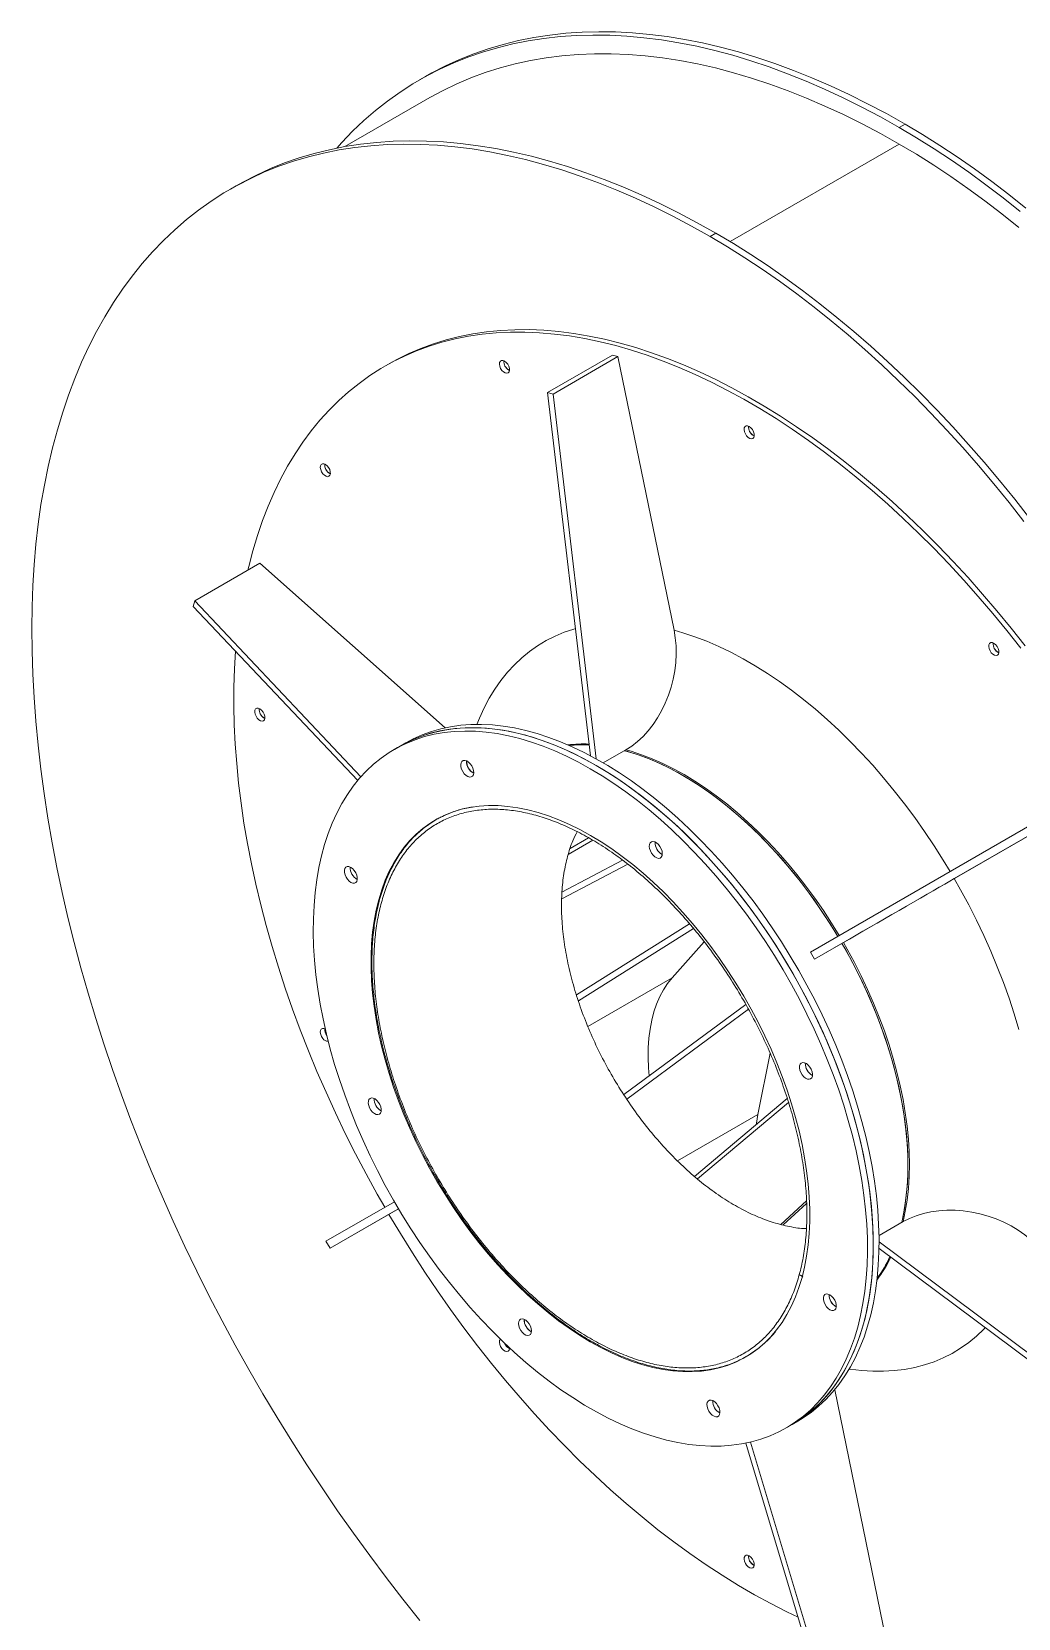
# Model space of a CAD drawing. Header units: millimetres. Extents: x 34 to 332, y 38 to 228.
# Drawn here: x 280.85 to 305.01, y 57.97 to 96.86 of the extents above; entities that cross this region are included whole.
import ezdxf

# ---------------------------------------------------------------- set-up
doc = ezdxf.new("R2010")
doc.units = ezdxf.units.MM

msp = doc.modelspace()

# ---------------------------------------------------------------- linework, layer by layer
at = {"color": 7, "linetype": 'Continuous', "lineweight": 15}
for p, q in [((290.489, 95.757), (290.347, 95.675)), ((290.597, 95.242), (288.518, 94.042)), ((302.238, 94.594), (302.096, 94.512)), ((285.857, 93.083), (285.716, 93.002)), ((297.606, 91.92), (297.465, 91.838)), ((289.601, 88.721), (289.495, 88.66)), ((295.071, 88.934), (293.48, 88.015)), ((295.207, 88.897), (293.616, 87.979)), ((295.207, 88.897), (295.071, 88.934)), ((296.58, 82.189), (295.207, 88.897)), ((292.533, 88.565), (292.549, 88.557)), ((293.48, 88.015), (293.616, 87.979)), ((293.48, 88.015), (294.53, 79.114)), ((294.672, 79.038), (293.616, 87.979)), ((298.525, 86.96), (298.542, 86.951)), ((288.146, 86.031), (288.162, 86.023)), ((286.432, 83.83), (284.841, 82.911)), ((290.976, 79.8), (286.432, 83.83)), ((284.805, 82.775), (284.841, 82.911)), ((288.91, 78.596), (284.841, 82.911)), ((284.805, 82.775), (288.831, 78.504)), ((304.518, 81.646), (304.535, 81.637)), ((286.54, 80.038), (286.556, 80.03)), ((289.872, 79.351), (289.731, 79.27)), ((290.013, 79.433), (289.872, 79.351)), ((295.401, 79.258), (294.846, 78.938)), ((303.444, 76.103), (307.194, 78.268)), ((290.857, 77.603), (290.875, 77.615)), ((305.503, 77.523), (299.921, 74.299)), ((294.485, 77.101), (294.038, 76.843)), ((300.021, 74.126), (305.603, 77.35)), ((295.451, 76.453), (293.83, 75.604)), ((295.32, 76.551), (293.833, 75.772)), ((296.957, 74.996), (294.187, 73.253)), ((297.055, 74.883), (294.236, 73.109)), ((296.536, 73.674), (297.318, 74.551)), ((299.921, 74.299), (300.021, 74.126)), ((300.728, 74.534), (300.021, 74.126)), ((298.337, 73.017), (295.35, 70.808)), ((298.402, 72.904), (295.42, 70.698)), ((298.635, 70.325), (298.934, 71.823)), ((299.353, 70.711), (297.083, 68.804)), ((299.384, 70.612), (297.157, 68.742)), ((289.73, 68.184), (288.053, 67.215)), ((299.827, 68.206), (299.193, 67.629)), ((299.828, 68.142), (299.249, 67.615)), ((288.153, 67.042), (289.831, 68.011)), ((289.744, 67.96), (288.153, 67.042)), ((289.744, 67.96), (289.832, 68.011)), ((302.192, 67.695), (301.6, 67.353)), ((288.153, 67.042), (288.053, 67.215)), ((301.6, 67.037), (308.815, 61.654)), ((308.852, 61.79), (301.601, 67.2)), ((299.646, 66.388), (299.732, 66.342)), ((292.533, 64.593), (292.549, 64.584)), ((298.357, 64.393), (298.4, 64.416)), ((298.4, 64.416), (298.381, 64.406)), ((301.768, 57.468), (300.518, 63.577)), ((299.33, 62.642), (299.471, 62.723)), ((299.471, 62.723), (299.613, 62.805)), ((298.337, 62.268), (300.04, 56.586)), ((300.177, 56.55), (298.455, 62.294)), ((298.525, 59.279), (298.542, 59.27))]:
    msp.add_line(p, q, dxfattribs=at)
at = {"color": 8, "linetype": 'Continuous', "lineweight": 15}
for p, q in [((297.956, 91.713), (302.096, 94.104)), ((293.988, 76.695), (294.589, 77.042)), ((294.471, 72.481), (296.536, 73.674)), ((296.664, 69.187), (298.635, 70.325))]:
    msp.add_line(p, q, dxfattribs=at)
at = {"color": 7, "linetype": 'Continuous', "lineweight": 15, "flags": 128}
for points in [[(302.238, 94.594), (301.78, 94.851), (301.322, 95.093), (300.865, 95.32), (300.41, 95.532), (299.955, 95.729), (299.503, 95.911), (299.052, 96.077), (298.604, 96.227), (298.158, 96.361), (297.716, 96.48), (297.277, 96.582), (296.842, 96.669), (296.411, 96.739), (295.985, 96.793), (295.563, 96.831), (295.146, 96.852), (294.735, 96.858), (294.329, 96.847), (293.929, 96.819), (293.536, 96.776), (293.149, 96.716), (292.769, 96.64), (292.397, 96.548), (292.031, 96.44), (291.674, 96.315), (291.324, 96.175), (290.983, 96.02), (290.651, 95.848), (290.489, 95.757)], [(302.096, 94.512), (301.638, 94.769), (301.181, 95.011), (300.724, 95.239), (300.268, 95.451), (299.814, 95.648), (299.361, 95.829), (298.911, 95.995), (298.462, 96.145), (298.017, 96.28), (297.575, 96.398), (297.136, 96.501), (296.701, 96.587), (296.27, 96.657), (295.843, 96.711), (295.421, 96.749), (295.005, 96.771), (294.593, 96.776), (294.187, 96.765), (293.788, 96.738), (293.394, 96.694), (293.008, 96.634), (292.628, 96.558), (292.255, 96.466), (291.89, 96.358), (291.532, 96.234), (291.183, 96.094), (290.842, 95.938), (290.509, 95.766), (290.185, 95.579), (289.871, 95.377), (289.565, 95.159), (289.269, 94.927), (288.983, 94.679), (288.707, 94.417), (288.441, 94.14), (288.319, 94.004)], [(290.597, 95.242), (290.923, 95.42), (291.259, 95.583), (291.604, 95.73), (291.956, 95.86), (292.317, 95.975), (292.685, 96.073), (293.061, 96.155), (293.444, 96.22), (293.833, 96.269), (294.229, 96.302), (294.632, 96.318), (295.04, 96.317), (295.454, 96.3), (295.873, 96.267), (296.296, 96.217), (296.725, 96.151), (297.157, 96.068), (297.594, 95.969), (298.034, 95.854), (298.477, 95.722), (298.923, 95.574), (299.372, 95.411), (299.823, 95.232), (300.275, 95.037), (300.729, 94.826), (301.184, 94.601), (301.64, 94.36), (302.096, 94.104)], [(305.059, 92.448), (304.641, 92.783), (304.22, 93.105), (303.797, 93.414), (303.373, 93.71), (302.948, 93.991), (302.522, 94.259), (302.096, 94.512)], [(305.2, 92.53), (304.782, 92.865), (304.361, 93.187), (303.939, 93.496), (303.515, 93.791), (303.09, 94.073), (302.664, 94.34), (302.238, 94.594)], [(297.465, 91.838), (297.007, 92.095), (296.549, 92.338), (296.092, 92.565), (295.637, 92.777), (295.182, 92.974), (294.73, 93.155), (294.279, 93.321), (293.831, 93.472), (293.385, 93.606), (292.943, 93.724), (292.504, 93.827), (292.069, 93.913), (291.638, 93.984), (291.212, 94.038), (290.79, 94.075), (290.373, 94.097), (289.962, 94.102), (289.556, 94.091), (289.156, 94.064), (288.763, 94.02), (288.376, 93.96), (287.996, 93.884), (287.624, 93.792), (287.258, 93.684), (286.901, 93.56), (286.551, 93.42), (286.21, 93.264), (285.878, 93.093), (285.554, 92.906), (285.239, 92.703), (284.934, 92.486), (284.638, 92.253), (284.352, 92.006), (284.075, 91.743), (283.809, 91.467), (283.554, 91.176), (283.308, 90.87), (283.074, 90.551), (282.85, 90.219), (282.638, 89.873), (282.437, 89.514), (282.247, 89.142), (282.069, 88.758), (281.903, 88.362), (281.748, 87.953), (281.605, 87.533), (281.475, 87.102), (281.356, 86.659), (281.25, 86.206), (281.156, 85.743), (281.074, 85.27), (281.005, 84.787), (280.949, 84.295), (280.904, 83.794), (280.873, 83.285), (280.854, 82.767), (280.848, 82.242)], [(297.606, 91.92), (297.148, 92.177), (296.691, 92.419), (296.234, 92.647), (295.778, 92.859), (295.324, 93.056), (294.871, 93.237), (294.42, 93.403), (293.972, 93.553), (293.527, 93.688), (293.085, 93.806), (292.646, 93.909), (292.211, 93.995), (291.78, 94.065), (291.353, 94.119), (290.931, 94.157), (290.514, 94.179), (290.103, 94.184), (289.697, 94.173), (289.298, 94.145), (288.904, 94.102), (288.517, 94.042), (288.138, 93.966), (287.765, 93.874), (287.4, 93.766), (287.042, 93.642), (286.693, 93.502), (286.352, 93.346), (286.019, 93.174), (285.857, 93.083)], [(302.096, 94.104), (302.518, 93.853), (302.939, 93.588), (303.359, 93.31), (303.778, 93.017), (304.195, 92.711), (304.611, 92.392), (305.025, 92.059)], [(305.149, 84.857), (304.784, 85.322), (304.413, 85.779), (304.036, 86.226), (303.653, 86.664), (303.265, 87.091), (302.872, 87.508), (302.474, 87.915), (302.072, 88.31), (301.666, 88.694), (301.256, 89.067), (300.843, 89.427), (300.427, 89.775), (300.009, 90.11), (299.588, 90.432), (299.166, 90.741), (298.742, 91.036), (298.317, 91.317), (297.891, 91.585), (297.465, 91.838)], [(305.29, 84.939), (304.925, 85.404), (304.554, 85.86), (304.177, 86.308), (303.795, 86.745), (303.407, 87.173), (303.013, 87.59), (302.616, 87.997), (302.214, 88.392), (301.807, 88.776), (301.398, 89.148), (300.985, 89.508), (300.569, 89.856), (300.15, 90.191), (299.73, 90.513), (299.307, 90.822), (298.883, 91.118), (298.458, 91.399), (298.032, 91.667), (297.606, 91.92)], [(286.14, 83.661), (286.162, 83.754), (286.262, 84.138), (286.375, 84.512), (286.5, 84.875), (286.636, 85.227), (286.784, 85.566), (286.943, 85.893), (287.114, 86.208), (287.296, 86.51), (287.488, 86.799), (287.692, 87.074), (287.906, 87.336), (288.131, 87.583), (288.366, 87.817), (288.61, 88.036), (288.865, 88.24), (289.128, 88.43), (289.401, 88.605), (289.683, 88.764), (289.974, 88.908), (290.272, 89.036), (290.579, 89.149), (290.894, 89.246), (291.216, 89.328), (291.545, 89.393), (291.881, 89.443), (292.223, 89.476), (292.572, 89.493), (292.926, 89.494), (293.286, 89.48), (293.65, 89.449), (294.02, 89.402), (294.393, 89.339), (294.771, 89.26), (295.153, 89.165), (295.537, 89.055), (295.925, 88.929), (296.314, 88.787), (296.706, 88.63), (297.1, 88.458), (297.495, 88.271), (297.891, 88.068), (298.287, 87.852), (298.684, 87.62), (299.08, 87.375), (299.475, 87.115), (299.87, 86.842), (300.263, 86.555), (300.654, 86.255), (301.044, 85.943), (301.43, 85.617), (301.814, 85.28), (302.194, 84.93), (302.57, 84.569), (302.943, 84.197), (303.31, 83.814), (303.674, 83.42), (304.031, 83.016), (304.384, 82.603), (304.73, 82.18)], [(289.601, 88.721), (289.789, 88.825), (290.08, 88.969), (290.378, 89.098), (290.685, 89.211), (291, 89.308), (291.322, 89.389), (291.651, 89.454), (291.987, 89.504), (292.329, 89.537), (292.678, 89.554), (293.032, 89.556), (293.392, 89.541), (293.756, 89.51), (294.126, 89.463), (294.5, 89.4), (294.877, 89.321), (295.259, 89.227), (295.643, 89.116), (296.031, 88.99), (296.42, 88.848), (296.812, 88.691), (297.206, 88.519), (297.601, 88.332), (297.997, 88.13), (298.393, 87.913), (298.79, 87.681), (299.186, 87.436), (299.582, 87.176), (299.976, 86.903), (300.369, 86.617), (300.761, 86.317), (301.15, 86.004), (301.536, 85.679), (301.92, 85.341), (302.3, 84.991), (302.676, 84.63), (303.049, 84.258), (303.417, 83.875), (303.78, 83.481), (304.137, 83.077), (304.49, 82.664), (304.836, 82.241)], [(292.365, 88.558), (292.403, 88.52), (292.444, 88.495), (292.482, 88.487), (292.515, 88.496), (292.538, 88.521), (292.55, 88.56), (292.547, 88.608), (292.532, 88.66), (292.505, 88.711), (292.47, 88.755), (292.43, 88.787), (292.39, 88.804), (292.353, 88.804), (292.325, 88.787), (292.308, 88.754), (292.303, 88.71), (292.312, 88.659), (292.333, 88.606), (292.365, 88.558)], [(298.357, 86.953), (298.396, 86.915), (298.436, 86.89), (298.475, 86.881), (298.508, 86.89), (298.531, 86.916), (298.542, 86.954), (298.54, 87.003), (298.525, 87.055), (298.498, 87.106), (298.463, 87.15), (298.423, 87.182), (298.382, 87.199), (298.346, 87.199), (298.318, 87.181), (298.3, 87.149), (298.296, 87.105), (298.305, 87.054), (298.326, 87.001), (298.357, 86.953)], [(287.978, 86.025), (288.016, 85.987), (288.057, 85.962), (288.095, 85.953), (288.128, 85.962), (288.152, 85.987), (288.163, 86.026), (288.16, 86.075), (288.145, 86.127), (288.118, 86.178), (288.083, 86.222), (288.043, 86.254), (288.003, 86.271), (287.966, 86.271), (287.938, 86.253), (287.921, 86.221), (287.916, 86.177), (287.925, 86.125), (287.946, 86.073), (287.978, 86.025)], [(280.848, 82.242), (280.854, 81.682), (280.873, 81.114), (280.904, 80.54), (280.947, 79.96), (281.003, 79.374), (281.071, 78.784), (281.151, 78.188), (281.244, 77.587), (281.349, 76.983), (281.466, 76.375), (281.594, 75.764), (281.735, 75.149), (281.888, 74.533), (282.052, 73.914), (282.228, 73.294), (282.416, 72.672), (282.615, 72.049), (282.825, 71.427), (283.046, 70.804), (283.278, 70.181), (283.521, 69.56), (283.775, 68.939), (284.039, 68.32), (284.314, 67.704), (284.598, 67.089), (284.893, 66.478), (285.197, 65.87), (285.511, 65.266), (285.834, 64.665), (286.167, 64.069), (286.508, 63.479), (286.858, 62.893), (287.216, 62.313), (287.582, 61.739), (287.957, 61.171), (288.339, 60.61), (288.729, 60.057), (289.125, 59.511), (289.529, 58.973), (289.94, 58.443), (290.357, 57.921)], [(296.58, 82.189), (296.611, 82), (296.629, 81.804), (296.632, 81.603), (296.621, 81.4), (296.597, 81.196), (296.559, 80.992), (296.507, 80.791), (296.442, 80.594), (296.365, 80.402), (296.276, 80.218), (296.177, 80.043), (296.067, 79.879), (295.948, 79.726), (295.82, 79.587), (295.686, 79.461), (295.546, 79.352), (295.401, 79.258)], [(304.73, 82.18), (305.07, 81.749)], [(304.836, 82.241), (305.177, 81.81)], [(289.494, 68.047), (289.309, 68.372), (289.039, 68.863), (288.779, 69.358), (288.528, 69.858), (288.286, 70.36), (288.055, 70.866), (287.834, 71.373), (287.623, 71.883), (287.423, 72.394), (287.234, 72.905), (287.056, 73.417), (286.889, 73.929), (286.733, 74.44), (286.589, 74.95), (286.457, 75.458), (286.336, 75.964), (286.228, 76.467), (286.131, 76.966), (286.046, 77.463), (285.974, 77.955), (285.914, 78.442), (285.867, 78.924), (285.831, 79.4), (285.809, 79.871), (285.798, 80.334), (285.8, 80.791), (285.815, 81.24), (285.841, 81.675)], [(304.35, 81.639), (304.388, 81.601), (304.429, 81.576), (304.468, 81.568), (304.501, 81.577), (304.524, 81.602), (304.535, 81.641), (304.533, 81.689), (304.517, 81.741), (304.491, 81.792), (304.455, 81.836), (304.415, 81.868), (304.375, 81.885), (304.339, 81.885), (304.31, 81.868), (304.293, 81.835), (304.288, 81.791), (304.297, 81.74), (304.319, 81.687), (304.35, 81.639)], [(286.372, 80.032), (286.41, 79.993), (286.451, 79.969), (286.49, 79.96), (286.523, 79.969), (286.546, 79.994), (286.557, 80.033), (286.555, 80.081), (286.539, 80.134), (286.513, 80.185), (286.477, 80.229), (286.437, 80.261), (286.397, 80.278), (286.361, 80.277), (286.332, 80.26), (286.315, 80.227), (286.31, 80.183), (286.319, 80.132), (286.341, 80.08), (286.372, 80.032)], [(301.078, 65.11), (301.149, 65.394), (301.207, 65.688), (301.253, 65.993), (301.287, 66.306), (301.309, 66.627), (301.318, 66.957), (301.315, 67.294), (301.299, 67.637), (301.271, 67.987), (301.231, 68.342), (301.178, 68.702), (301.114, 69.066), (301.037, 69.433), (300.948, 69.803), (300.848, 70.176), (300.736, 70.549), (300.613, 70.924), (300.479, 71.298), (300.334, 71.672), (300.178, 72.045), (300.012, 72.415), (299.836, 72.783), (299.65, 73.148), (299.455, 73.508), (299.25, 73.864), (299.038, 74.215), (298.817, 74.559), (298.588, 74.897), (298.352, 75.228), (298.108, 75.551), (297.859, 75.866), (297.603, 76.172), (297.341, 76.468), (297.075, 76.754), (296.804, 77.029), (296.528, 77.294), (296.249, 77.547), (295.967, 77.787), (295.682, 78.016), (295.395, 78.231), (295.107, 78.433), (294.817, 78.622), (294.527, 78.796), (294.237, 78.956), (293.948, 79.102), (293.659, 79.233), (293.372, 79.348), (293.088, 79.448), (292.805, 79.533), (292.526, 79.602), (292.251, 79.655), (291.98, 79.692), (291.714, 79.714), (291.452, 79.719), (291.196, 79.709), (290.947, 79.682), (290.704, 79.639), (290.468, 79.581), (290.239, 79.507), (290.018, 79.417), (289.806, 79.312), (289.602, 79.191), (289.407, 79.056), (289.221, 78.905), (289.045, 78.74), (288.879, 78.561), (288.724, 78.368), (288.579, 78.162), (288.445, 77.942), (288.322, 77.71), (288.21, 77.465), (288.11, 77.208), (288.022, 76.94), (287.945, 76.661), (287.881, 76.371), (287.829, 76.072), (287.788, 75.763), (287.761, 75.446), (287.745, 75.12), (287.742, 74.787), (287.752, 74.447), (287.774, 74.1), (287.808, 73.748), (287.854, 73.39), (287.913, 73.028), (287.984, 72.662), (288.066, 72.293), (288.161, 71.922), (288.267, 71.549), (288.384, 71.175), (288.513, 70.8), (288.653, 70.426), (288.803, 70.053), (288.964, 69.681), (289.136, 69.312), (289.317, 68.945), (289.507, 68.583), (289.707, 68.225), (289.915, 67.871), (290.132, 67.523), (290.357, 67.182), (290.59, 66.848), (290.83, 66.52), (291.076, 66.202), (291.329, 65.891), (291.588, 65.59), (291.852, 65.299), (292.121, 65.018), (292.394, 64.748), (292.671, 64.49), (292.952, 64.243), (293.236, 64.008), (293.522, 63.786), (293.809, 63.577), (294.098, 63.382), (294.388, 63.201), (294.678, 63.033), (294.968, 62.88), (295.257, 62.742), (295.545, 62.619), (295.831, 62.511), (296.114, 62.419), (296.395, 62.342), (296.672, 62.281), (296.945, 62.236), (297.214, 62.206), (297.478, 62.193), (297.737, 62.195), (297.99, 62.214), (298.236, 62.249), (298.476, 62.299), (298.708, 62.366), (298.933, 62.448), (299.15, 62.545), (299.358, 62.658), (299.557, 62.786), (299.748, 62.929), (299.929, 63.087), (300.099, 63.259), (300.26, 63.445), (300.411, 63.645), (300.55, 63.858), (300.679, 64.084), (300.796, 64.323), (300.902, 64.574), (300.996, 64.836), (301.078, 65.11)], [(301.22, 65.191), (301.29, 65.476), (301.349, 65.77), (301.395, 66.074), (301.429, 66.387), (301.45, 66.709), (301.46, 67.039), (301.456, 67.375), (301.441, 67.719), (301.413, 68.069), (301.372, 68.424), (301.32, 68.783), (301.255, 69.147), (301.178, 69.515), (301.09, 69.885), (300.99, 70.257), (300.878, 70.631), (300.754, 71.005), (300.62, 71.38), (300.475, 71.754), (300.319, 72.126), (300.153, 72.497), (299.977, 72.865), (299.791, 73.229), (299.596, 73.59), (299.392, 73.946), (299.179, 74.296), (298.958, 74.641), (298.729, 74.979), (298.493, 75.31), (298.25, 75.633), (298, 75.948), (297.744, 76.253), (297.483, 76.55), (297.216, 76.836), (296.945, 77.111), (296.67, 77.376), (296.391, 77.628), (296.108, 77.869), (295.824, 78.097), (295.537, 78.313), (295.248, 78.515), (294.959, 78.703), (294.669, 78.878), (294.379, 79.038), (294.089, 79.184), (293.801, 79.314), (293.514, 79.43), (293.229, 79.53), (292.947, 79.615), (292.668, 79.684), (292.393, 79.737), (292.121, 79.774), (291.855, 79.795), (291.594, 79.801), (291.338, 79.79), (291.088, 79.764), (290.845, 79.721), (290.609, 79.663), (290.38, 79.588), (290.16, 79.499), (289.947, 79.393), (289.872, 79.351)], [(289.872, 79.351), (290.052, 79.448), (290.269, 79.545), (290.494, 79.627), (290.726, 79.694), (290.966, 79.744), (291.212, 79.779), (291.465, 79.798), (291.724, 79.8), (291.988, 79.787), (292.256, 79.757), (292.53, 79.712), (292.807, 79.651), (293.088, 79.574), (293.371, 79.482), (293.657, 79.374), (293.945, 79.251), (294.234, 79.113), (294.524, 78.96), (294.814, 78.792), (295.104, 78.611), (295.393, 78.416), (295.68, 78.207), (295.966, 77.985), (296.25, 77.75), (296.53, 77.503), (296.808, 77.245), (297.081, 76.975), (297.35, 76.694), (297.614, 76.403), (297.873, 76.102), (298.126, 75.791), (298.372, 75.473), (298.612, 75.145), (298.845, 74.811), (299.07, 74.47), (299.287, 74.122), (299.495, 73.769), (299.695, 73.41), (299.885, 73.048), (300.066, 72.681), (300.237, 72.312), (300.398, 71.94), (300.549, 71.567), (300.689, 71.193), (300.817, 70.818), (300.935, 70.444), (301.041, 70.071), (301.136, 69.7), (301.218, 69.331), (301.289, 68.965), (301.348, 68.603), (301.394, 68.245), (301.428, 67.893), (301.45, 67.546), (301.459, 67.206), (301.456, 66.873), (301.441, 66.547), (301.413, 66.23), (301.373, 65.921), (301.321, 65.622), (301.257, 65.332), (301.18, 65.053), (301.092, 64.785), (300.992, 64.528), (300.88, 64.283), (300.757, 64.051), (300.623, 63.831), (300.478, 63.625), (300.323, 63.432), (300.157, 63.253), (299.981, 63.088), (299.795, 62.937), (299.6, 62.802), (299.471, 62.723)], [(290.013, 79.433), (290.194, 79.53), (290.41, 79.627), (290.635, 79.709), (290.868, 79.775), (291.107, 79.826), (291.354, 79.861), (291.606, 79.879), (291.865, 79.882), (292.129, 79.868), (292.398, 79.839), (292.671, 79.794), (292.948, 79.733), (293.229, 79.656), (293.512, 79.563), (293.798, 79.455), (294.086, 79.332), (294.375, 79.194), (294.665, 79.041), (294.955, 78.874), (295.245, 78.693), (295.534, 78.497), (295.822, 78.288), (296.108, 78.067), (296.391, 77.832), (296.672, 77.585), (296.949, 77.326), (297.223, 77.056), (297.492, 76.775), (297.756, 76.484), (298.014, 76.183), (298.267, 75.873), (298.514, 75.554), (298.753, 75.227), (298.986, 74.893), (299.211, 74.551), (299.428, 74.203), (299.636, 73.85), (299.836, 73.492), (300.027, 73.129), (300.208, 72.763), (300.379, 72.394), (300.54, 72.022), (300.69, 71.649), (300.83, 71.274), (300.959, 70.9), (301.076, 70.526), (301.183, 70.153), (301.277, 69.781), (301.36, 69.412), (301.43, 69.047), (301.489, 68.685), (301.535, 68.327), (301.57, 67.975), (301.591, 67.628), (301.601, 67.288), (301.598, 66.954), (301.583, 66.629), (301.555, 66.311), (301.515, 66.003), (301.462, 65.703), (301.398, 65.414), (301.322, 65.135), (301.233, 64.867), (301.133, 64.61), (301.022, 64.365), (300.899, 64.133), (300.764, 63.913), (300.62, 63.706), (300.464, 63.513), (300.298, 63.334), (300.122, 63.169), (299.937, 63.019), (299.742, 62.883), (299.613, 62.805)], [(291.654, 78.806), (291.626, 78.863), (291.589, 78.915), (291.546, 78.957), (291.501, 78.986), (291.457, 78.999), (291.418, 78.996), (291.386, 78.976), (291.365, 78.942), (291.357, 78.896), (291.361, 78.842), (291.377, 78.783), (291.405, 78.726), (291.442, 78.674), (291.485, 78.632), (291.53, 78.603), (291.574, 78.59), (291.613, 78.593), (291.645, 78.613), (291.666, 78.647), (291.674, 78.693), (291.67, 78.748), (291.654, 78.806)], [(295.365, 79.238), (295.373, 79.236), (295.628, 79.16), (295.885, 79.068), (296.145, 78.961), (296.407, 78.838), (296.669, 78.701), (296.931, 78.549), (297.193, 78.383), (297.455, 78.203), (297.714, 78.01), (297.972, 77.803), (298.227, 77.584), (298.479, 77.353), (298.726, 77.111), (298.97, 76.857), (299.209, 76.593), (299.442, 76.319), (299.669, 76.036), (299.89, 75.745), (300.103, 75.445), (300.309, 75.139), (300.507, 74.826), (300.592, 74.687)], [(300.592, 74.687), (300.405, 74.99), (300.202, 75.3), (299.992, 75.603), (299.775, 75.898), (299.551, 76.186), (299.32, 76.464), (299.084, 76.733), (298.843, 76.991), (298.597, 77.239), (298.347, 77.476), (298.093, 77.701), (297.837, 77.913), (297.578, 78.113), (297.317, 78.299), (297.055, 78.472), (296.793, 78.631), (296.531, 78.775), (296.269, 78.905), (296.008, 79.019), (295.749, 79.118), (295.493, 79.202), (295.365, 79.238)], [(299.714, 66.328), (299.777, 66.583), (299.827, 66.848), (299.864, 67.123), (299.89, 67.407), (299.903, 67.699), (299.903, 67.999), (299.89, 68.305), (299.866, 68.618), (299.828, 68.937), (299.779, 69.26), (299.717, 69.587), (299.643, 69.917), (299.557, 70.25), (299.459, 70.584), (299.35, 70.919), (299.229, 71.254), (299.098, 71.589), (298.956, 71.922), (298.803, 72.253), (298.641, 72.58), (298.469, 72.904), (298.287, 73.224), (298.097, 73.538), (297.899, 73.846), (297.693, 74.147), (297.479, 74.441), (297.259, 74.727), (297.032, 75.004), (296.799, 75.271), (296.561, 75.529), (296.318, 75.776), (296.071, 76.011), (295.821, 76.235), (295.567, 76.446), (295.311, 76.645), (295.054, 76.83), (294.794, 77.001), (294.535, 77.159), (294.275, 77.302), (294.016, 77.43), (293.758, 77.543), (293.502, 77.64), (293.249, 77.722), (292.998, 77.788), (292.751, 77.839), (292.508, 77.873), (292.27, 77.891), (292.037, 77.892), (291.81, 77.878), (291.589, 77.847), (291.375, 77.801), (291.169, 77.738), (290.97, 77.66), (290.78, 77.565), (290.598, 77.456), (290.426, 77.331), (290.263, 77.191), (290.11, 77.037), (289.968, 76.869), (289.836, 76.686), (289.715, 76.491), (289.605, 76.282), (289.507, 76.061), (289.421, 75.828), (289.346, 75.584), (289.284, 75.329), (289.234, 75.063), (289.196, 74.788), (289.171, 74.505), (289.158, 74.212), (289.158, 73.913), (289.17, 73.606), (289.195, 73.293), (289.232, 72.975), (289.282, 72.652), (289.344, 72.325), (289.418, 71.994), (289.504, 71.662), (289.602, 71.328), (289.711, 70.992), (289.831, 70.657), (289.963, 70.323), (290.105, 69.99), (290.257, 69.659), (290.42, 69.331), (290.592, 69.007), (290.773, 68.688), (290.963, 68.373), (291.161, 68.065), (291.368, 67.764), (291.581, 67.47), (291.802, 67.184), (292.029, 66.907), (292.261, 66.64), (292.499, 66.382), (292.742, 66.136), (292.989, 65.9), (293.24, 65.677), (293.493, 65.465), (293.749, 65.267), (294.007, 65.082), (294.266, 64.91), (294.526, 64.753), (294.785, 64.61), (295.044, 64.482), (295.302, 64.369), (295.558, 64.271), (295.812, 64.189), (296.062, 64.123), (296.31, 64.073), (296.552, 64.039), (296.791, 64.021), (297.024, 64.019), (297.251, 64.033), (297.471, 64.064), (297.685, 64.111), (297.892, 64.173), (298.09, 64.252), (298.281, 64.346), (298.462, 64.456), (298.635, 64.58), (298.797, 64.72), (298.95, 64.874), (299.093, 65.043), (299.225, 65.225), (299.346, 65.421), (299.455, 65.629), (299.553, 65.85), (299.64, 66.083), (299.714, 66.328)], [(290.85, 77.598), (290.869, 77.611), (290.875, 77.615)], [(296.286, 76.667), (296.292, 76.716), (296.285, 76.772), (296.265, 76.83), (296.235, 76.887), (296.196, 76.936), (296.153, 76.975), (296.107, 77.001), (296.064, 77.01), (296.026, 77.003), (295.997, 76.979), (295.979, 76.942), (295.974, 76.893), (295.981, 76.837), (296.001, 76.779), (296.031, 76.722), (296.07, 76.673), (296.113, 76.634), (296.158, 76.608), (296.202, 76.599), (296.239, 76.607), (296.268, 76.63), (296.286, 76.667)], [(288.706, 76.346), (288.661, 76.378), (288.616, 76.396), (288.576, 76.397), (288.542, 76.381), (288.518, 76.35), (288.506, 76.307), (288.507, 76.254), (288.521, 76.196), (288.546, 76.138), (288.581, 76.085), (288.622, 76.04), (288.667, 76.007), (288.712, 75.99), (288.753, 75.989), (288.786, 76.005), (288.81, 76.035), (288.822, 76.079), (288.821, 76.132), (288.808, 76.189), (288.782, 76.247), (288.748, 76.301), (288.706, 76.346)], [(303.444, 76.103), (303.334, 76.039), (303.21, 75.968), (303.076, 75.89), (302.93, 75.806), (302.776, 75.717), (302.614, 75.623), (302.445, 75.526), (302.271, 75.425), (302.094, 75.323), (301.914, 75.219), (301.734, 75.115), (301.555, 75.012), (301.379, 74.91), (301.207, 74.811), (301.04, 74.714), (300.88, 74.622), (300.728, 74.534)], [(300.693, 74.514), (300.697, 74.507), (300.878, 74.183), (301.05, 73.855), (301.212, 73.523), (301.364, 73.188), (301.505, 72.851), (301.636, 72.513), (301.756, 72.174), (301.865, 71.835), (301.962, 71.498), (302.048, 71.162), (302.122, 70.828), (302.183, 70.498), (302.233, 70.172), (302.27, 69.851), (302.295, 69.535), (302.307, 69.225), (302.307, 68.922), (302.294, 68.626), (302.269, 68.339), (302.231, 68.061), (302.181, 67.792), (302.155, 67.673)], [(302.155, 67.673), (302.209, 67.93), (302.252, 68.204), (302.283, 68.487), (302.302, 68.778), (302.308, 69.078), (302.302, 69.385), (302.283, 69.698), (302.252, 70.017), (302.209, 70.341), (302.153, 70.669), (302.085, 71.001), (302.005, 71.336), (301.913, 71.673), (301.81, 72.011), (301.695, 72.35), (301.569, 72.689), (301.433, 73.027), (301.286, 73.363), (301.128, 73.696), (300.961, 74.026), (300.785, 74.353), (300.693, 74.514)], [(295.972, 71.269), (295.955, 71.464), (295.945, 71.714), (295.947, 71.956), (295.963, 72.19), (295.991, 72.416), (296.032, 72.631), (296.086, 72.836), (296.152, 73.029), (296.231, 73.21), (296.321, 73.379), (296.423, 73.533), (296.536, 73.674)], [(288.037, 72.417), (288.003, 72.43), (287.966, 72.43), (287.938, 72.413), (287.921, 72.38), (287.916, 72.336), (287.925, 72.285), (287.946, 72.233), (287.978, 72.185)], [(299.89, 71.183), (299.926, 71.195), (299.952, 71.222), (299.968, 71.262), (299.97, 71.313), (299.959, 71.37), (299.937, 71.429), (299.904, 71.484), (299.864, 71.531), (299.82, 71.567), (299.775, 71.588), (299.733, 71.593), (299.697, 71.582), (299.67, 71.555), (299.655, 71.514), (299.653, 71.463), (299.663, 71.406), (299.686, 71.348), (299.719, 71.293), (299.759, 71.245), (299.803, 71.21), (299.848, 71.188), (299.89, 71.183)], [(289.17, 70.728), (289.134, 70.717), (289.108, 70.69), (289.093, 70.649), (289.091, 70.598), (289.101, 70.541), (289.123, 70.483), (289.156, 70.428), (289.196, 70.38), (289.241, 70.344), (289.286, 70.323), (289.328, 70.318), (289.364, 70.33), (289.39, 70.357), (289.405, 70.397), (289.407, 70.448), (289.397, 70.505), (289.375, 70.564), (289.342, 70.619), (289.302, 70.666), (289.257, 70.702), (289.212, 70.723), (289.17, 70.728)], [(298.594, 70.073), (298.599, 70.106), (298.635, 70.325)], [(299.616, 58), (299.344, 58.131), (298.948, 58.333), (298.551, 58.55), (298.155, 58.781), (297.759, 59.027), (297.363, 59.286), (296.969, 59.56), (296.575, 59.846), (296.184, 60.146), (295.795, 60.459), (295.409, 60.784), (295.025, 61.122), (294.645, 61.471), (294.268, 61.833), (293.896, 62.205), (293.528, 62.588), (293.165, 62.982), (292.807, 63.385), (292.455, 63.799), (292.108, 64.221), (291.768, 64.653), (291.434, 65.093), (291.108, 65.541), (290.788, 65.997), (290.476, 66.459), (290.172, 66.929), (289.876, 67.404), (289.595, 67.874)], [(302.192, 67.695), (302.346, 67.774), (302.511, 67.841), (302.686, 67.894), (302.871, 67.935), (303.063, 67.962), (303.26, 67.974), (303.462, 67.973), (303.665, 67.958), (303.87, 67.929), (304.073, 67.887), (304.273, 67.831), (304.468, 67.762), (304.658, 67.681), (304.839, 67.589), (305.011, 67.486), (305.172, 67.373), (305.32, 67.251)], [(299.648, 66.397), (299.691, 66.374), (299.734, 66.35)], [(300.354, 65.566), (300.399, 65.533), (300.444, 65.516), (300.485, 65.515), (300.519, 65.53), (300.542, 65.561), (300.554, 65.605), (300.553, 65.658), (300.54, 65.715), (300.515, 65.773), (300.48, 65.827), (300.438, 65.872), (300.393, 65.904), (300.349, 65.921), (300.308, 65.922), (300.274, 65.907), (300.25, 65.876), (300.238, 65.832), (300.239, 65.78), (300.253, 65.722), (300.278, 65.664), (300.313, 65.61), (300.354, 65.566)], [(292.774, 65.244), (292.769, 65.195), (292.776, 65.139), (292.795, 65.081), (292.826, 65.025), (292.864, 64.975), (292.908, 64.936), (292.953, 64.911), (292.996, 64.901), (293.034, 64.909), (293.063, 64.932), (293.081, 64.97), (293.087, 65.019), (293.079, 65.074), (293.06, 65.133), (293.029, 65.189), (292.991, 65.239), (292.947, 65.278), (292.902, 65.303), (292.859, 65.312), (292.821, 65.305), (292.792, 65.281), (292.774, 65.244)], [(299.471, 62.723), (299.499, 62.74), (299.699, 62.868), (299.889, 63.011), (300.07, 63.168), (300.241, 63.34), (300.402, 63.527), (300.552, 63.726), (300.691, 63.94), (300.82, 64.166), (300.937, 64.404), (301.043, 64.655), (301.137, 64.918), (301.22, 65.191)], [(292.325, 64.815), (292.325, 64.814), (292.308, 64.782), (292.303, 64.738), (292.312, 64.687), (292.333, 64.634), (292.365, 64.586)], [(292.365, 64.586), (292.403, 64.548), (292.444, 64.523), (292.482, 64.514), (292.515, 64.523), (292.538, 64.549), (292.55, 64.588), (292.55, 64.601)], [(297.407, 63.105), (297.435, 63.048), (297.471, 62.996), (297.514, 62.954), (297.559, 62.925), (297.603, 62.912), (297.643, 62.915), (297.674, 62.935), (297.695, 62.969), (297.704, 63.015), (297.7, 63.07), (297.683, 63.128), (297.655, 63.185), (297.619, 63.237), (297.576, 63.279), (297.531, 63.308), (297.487, 63.321), (297.447, 63.318), (297.416, 63.299), (297.395, 63.264), (297.386, 63.218), (297.39, 63.164), (297.407, 63.105)], [(298.357, 59.272), (298.396, 59.234), (298.436, 59.209), (298.475, 59.201), (298.508, 59.21), (298.531, 59.235), (298.542, 59.274), (298.54, 59.322), (298.525, 59.374), (298.498, 59.425), (298.463, 59.469), (298.423, 59.501), (298.382, 59.518), (298.346, 59.518), (298.318, 59.501), (298.3, 59.468), (298.296, 59.424), (298.305, 59.373), (298.326, 59.32), (298.357, 59.272)]]:
    msp.add_lwpolyline(points, dxfattribs=at)
at = {"color": 8, "linetype": 'Continuous', "lineweight": 15, "flags": 128}
for points in [[(294.163, 82.229), (294.123, 82.218), (293.89, 82.139), (293.664, 82.044), (293.447, 81.934), (293.239, 81.809), (293.04, 81.668), (292.85, 81.513), (292.67, 81.343), (292.5, 81.159), (292.341, 80.961), (292.192, 80.749), (292.054, 80.524), (291.927, 80.286), (291.812, 80.036), (291.749, 79.883)], [(303.343, 76.276), (303.174, 76.554), (302.949, 76.909), (302.716, 77.257), (302.475, 77.598), (302.227, 77.931), (301.973, 78.256), (301.712, 78.573), (301.445, 78.879), (301.173, 79.176), (300.896, 79.462), (300.615, 79.738), (300.33, 80.002), (300.042, 80.253), (299.751, 80.493), (299.457, 80.72), (299.162, 80.933), (298.866, 81.133), (298.568, 81.319), (298.27, 81.491), (297.973, 81.648), (297.676, 81.791), (297.381, 81.918), (297.088, 82.03), (296.797, 82.127), (296.58, 82.189)], [(300.627, 74.707), (300.44, 75.011), (300.238, 75.321), (300.028, 75.623), (299.81, 75.919), (299.586, 76.206), (299.356, 76.484), (299.12, 76.753), (298.878, 77.012), (298.632, 77.26), (298.382, 77.496), (298.129, 77.721), (297.872, 77.934), (297.613, 78.133), (297.353, 78.32), (297.091, 78.493), (296.828, 78.651), (296.566, 78.796), (296.304, 78.925), (296.043, 79.04), (295.785, 79.139), (295.528, 79.222), (295.401, 79.258)], [(305.027, 72.407), (304.911, 72.791), (304.785, 73.175), (304.647, 73.559), (304.498, 73.943), (304.338, 74.325), (304.169, 74.705), (303.989, 75.083), (303.799, 75.457), (303.6, 75.828), (303.444, 76.103)], [(302.19, 67.694), (302.244, 67.951), (302.288, 68.224), (302.319, 68.507), (302.338, 68.799), (302.344, 69.098), (302.338, 69.405), (302.319, 69.718), (302.288, 70.037), (302.244, 70.361), (302.188, 70.69), (302.12, 71.022), (302.04, 71.357), (301.949, 71.694), (301.845, 72.032), (301.731, 72.371), (301.605, 72.709), (301.468, 73.047), (301.321, 73.383), (301.164, 73.717), (300.997, 74.047), (300.82, 74.373), (300.728, 74.534)], [(300.87, 64.083), (300.896, 64.079), (301.173, 64.046), (301.445, 64.029), (301.712, 64.028), (301.973, 64.043), (302.227, 64.074), (302.475, 64.121), (302.716, 64.184), (302.949, 64.263), (303.174, 64.357), (303.391, 64.467), (303.6, 64.593), (303.799, 64.733), (303.989, 64.888), (304.169, 65.058), (304.204, 65.094)]]:
    msp.add_lwpolyline(points, dxfattribs=at)
at = {"color": 7, "linetype": 'Continuous', "lineweight": 15}
for centre, radius, start, end in [((292.659, 88.781), 0.249, 176.0685, 243.9265), ((292.663, 88.782), 0.253, 176.4538, 239.0961), ((298.652, 87.175), 0.249, 176.0695, 243.925), ((298.655, 87.177), 0.253, 176.4548, 239.0946), ((288.272, 86.247), 0.249, 176.0695, 243.925), ((288.276, 86.249), 0.253, 176.4539, 239.0954), ((304.644, 81.861), 0.249, 176.0686, 243.9264), ((304.648, 81.863), 0.253, 176.4541, 239.0957), ((286.666, 80.254), 0.249, 176.0685, 243.9265), ((286.67, 80.255), 0.253, 176.4538, 239.0961), ((294.329, 76.033), 3.35, 87.0895, 95.4969), ((294.328, 76.071), 3.311, 87.0407, 95.5457), ((291.828, 78.975), 0.329, 177.8948, 242.0996), ((291.826, 78.974), 0.328, 177.7334, 242.261), ((296.445, 76.985), 0.329, 177.8932, 242.1016), ((296.444, 76.984), 0.328, 177.733, 242.2618), ((288.976, 76.373), 0.329, 177.8938, 242.1011), ((288.975, 76.372), 0.328, 177.733, 242.2618), ((288.263, 72.408), 0.241, 176.1027, 218.5407), ((288.272, 72.41), 0.249, 176.8462, 217.7973), ((288.101, 72.258), 0.143, 210.6394, 273.6892), ((300.124, 71.569), 0.329, 177.8935, 242.1011), ((300.122, 71.568), 0.328, 177.7331, 242.2615), ((289.561, 70.703), 0.329, 177.8932, 242.1013), ((289.56, 70.703), 0.328, 177.7313, 242.2632), ((298.789, 68.267), 3.395, 324.5273, 335.0948), ((298.753, 68.288), 3.435, 324.6626, 335.0334), ((300.709, 65.899), 0.329, 177.8935, 242.1012), ((300.707, 65.898), 0.328, 177.7338, 242.2608), ((293.24, 65.287), 0.329, 177.8938, 242.1011), ((293.238, 65.286), 0.328, 177.7337, 242.2612), ((292.659, 64.804), 0.246, 201.7054, 243.445), ((292.676, 64.817), 0.266, 202.8966, 237.4666), ((297.857, 63.297), 0.329, 177.8938, 242.1011), ((297.856, 63.296), 0.328, 177.7333, 242.2615), ((298.652, 59.495), 0.249, 176.0687, 243.9263), ((298.655, 59.496), 0.253, 176.4542, 239.0954)]:
    msp.add_arc(centre, radius, start, end, dxfattribs=at)
at = {"color": 8, "linetype": 'Continuous', "lineweight": 15}
for centre, radius, start, end in [((294.362, 76.126), 3.277, 87.6551, 96.7416), ((298.855, 68.27), 3.359, 323.3437, 334.497)]:
    msp.add_arc(centre, radius, start, end, dxfattribs=at)
at = {"color": 7, "linetype": 'Continuous', "lineweight": 15}
for points, knots in [([(299.066, 65.006), (299.058, 64.995), (298.977, 64.885), (298.799, 64.713), (298.529, 64.494), (298.233, 64.318), (297.914, 64.182), (297.575, 64.088), (297.217, 64.037), (296.843, 64.028), (296.454, 64.062), (296.054, 64.139), (295.644, 64.257), (295.228, 64.417), (294.807, 64.618), (294.385, 64.857), (293.964, 65.134), (293.547, 65.447), (293.136, 65.794), (292.733, 66.173), (292.342, 66.582), (291.964, 67.017), (291.602, 67.477), (291.259, 67.959), (290.936, 68.458), (290.635, 68.974), (290.358, 69.502), (290.107, 70.038), (289.883, 70.581), (289.688, 71.125), (289.523, 71.669), (289.389, 72.209), (289.287, 72.741), (289.217, 73.262), (289.18, 73.768), (289.176, 74.258), (289.206, 74.727), (289.268, 75.173), (289.363, 75.593), (289.49, 75.985), (289.648, 76.346), (289.836, 76.673), (290.053, 76.966), (290.298, 77.221), (290.569, 77.438), (290.865, 77.616), (291.184, 77.75), (291.456, 77.832), (291.627, 77.854), (291.679, 77.861)], [0, 0, 0, 0, 0.002534, 0.02449, 0.046447, 0.068403, 0.09036, 0.112316, 0.134273, 0.156229, 0.178186, 0.200142, 0.222099, 0.244055, 0.266012, 0.287968, 0.309925, 0.331881, 0.353837, 0.375794, 0.39775, 0.419707, 0.441663, 0.46362, 0.485576, 0.507533, 0.529489, 0.551446, 0.573402, 0.595359, 0.617315, 0.639272, 0.661228, 0.683184, 0.705141, 0.727097, 0.749054, 0.77101, 0.792967, 0.814923, 0.83688, 0.858836, 0.880793, 0.902749, 0.924706, 0.946662, 0.968619, 0.990575, 1, 1, 1, 1]), ([(299.646, 66.388), (299.606, 66.258), (299.527, 65.996), (299.369, 65.642), (299.183, 65.318), (298.969, 65.03), (298.726, 64.778), (298.458, 64.564), (298.166, 64.39), (297.852, 64.256), (297.517, 64.163), (297.163, 64.112), (296.793, 64.104), (296.41, 64.137), (296.014, 64.213), (295.61, 64.33), (295.199, 64.488), (294.784, 64.686), (294.367, 64.922), (293.951, 65.196), (293.539, 65.505), (293.133, 65.848), (292.736, 66.222), (292.349, 66.625), (291.977, 67.055), (291.619, 67.509), (291.28, 67.985), (290.961, 68.478), (290.664, 68.987), (290.39, 69.508), (290.142, 70.038), (289.921, 70.574), (289.729, 71.112), (289.566, 71.649), (289.434, 72.181), (289.333, 72.707), (289.264, 73.221), (289.228, 73.721), (289.224, 74.205), (289.253, 74.668), (289.314, 75.108), (289.408, 75.523), (289.533, 75.91), (289.689, 76.266), (289.875, 76.59), (290.089, 76.878), (290.331, 77.131), (290.599, 77.345), (290.891, 77.52), (291.205, 77.654), (291.54, 77.747), (291.894, 77.799), (292.263, 77.808), (292.647, 77.775), (293.042, 77.699), (293.446, 77.583), (293.857, 77.425), (294.272, 77.228), (294.689, 76.992), (295.105, 76.718), (295.517, 76.41), (295.923, 76.067), (296.32, 75.693), (296.707, 75.29), (297.08, 74.861), (297.437, 74.407), (297.777, 73.932), (298.096, 73.438), (298.394, 72.93), (298.667, 72.409), (298.916, 71.879), (299.137, 71.343), (299.33, 70.805), (299.493, 70.268), (299.625, 69.736), (299.727, 69.21), (299.796, 68.696), (299.833, 68.195), (299.837, 67.712), (299.808, 67.248), (299.748, 66.806), (299.682, 66.533), (299.648, 66.397)], [0, 0, 0, 0, 0.0125, 0.025, 0.0375, 0.05, 0.0625, 0.075, 0.0875, 0.1, 0.1125, 0.125, 0.1375, 0.15, 0.1625, 0.175, 0.1875, 0.2, 0.2125, 0.225, 0.2375, 0.25, 0.2625, 0.275, 0.2875, 0.3, 0.3125, 0.325, 0.3375, 0.35, 0.3625, 0.375, 0.3875, 0.4, 0.4125, 0.425, 0.4375, 0.45, 0.4625, 0.475, 0.4875, 0.5, 0.5125, 0.525, 0.5375, 0.55, 0.5625, 0.575, 0.5875, 0.6, 0.6125, 0.625, 0.6375, 0.65, 0.6625, 0.675, 0.6875, 0.7, 0.7125, 0.725, 0.7375, 0.75, 0.7625, 0.775, 0.7875, 0.8, 0.8125, 0.825, 0.8375, 0.85, 0.8625, 0.875, 0.8875, 0.9, 0.9125, 0.925, 0.9375, 0.95, 0.9625, 0.975, 0.9875, 1, 1, 1, 1]), ([(294.209, 77.252), (294.171, 77.179), (294.076, 76.994), (293.966, 76.651), (293.876, 76.234), (293.827, 75.784), (293.818, 75.308), (293.85, 74.809), (293.923, 74.293), (294.036, 73.764), (294.188, 73.228), (294.377, 72.69), (294.601, 72.155), (294.859, 71.628), (295.148, 71.114), (295.465, 70.618), (295.806, 70.145), (296.17, 69.699), (296.552, 69.286), (296.948, 68.908), (297.355, 68.569), (297.769, 68.273), (298.186, 68.022), (298.601, 67.82), (299.012, 67.666), (299.412, 67.569), (299.682, 67.523), (299.813, 67.524), (299.819, 67.525)], [0, 0, 0, 0, 0.026211, 0.066692, 0.107173, 0.147655, 0.188136, 0.228617, 0.269098, 0.30958, 0.350061, 0.390542, 0.431023, 0.471504, 0.511986, 0.552467, 0.592948, 0.633429, 0.67391, 0.714392, 0.754873, 0.795354, 0.835835, 0.876316, 0.916797, 0.957279, 0.99776, 1, 1, 1, 1])]:
    msp.add_open_spline(points, degree=3, knots=knots, dxfattribs=at)

doc.saveas('drawing.dxf')
